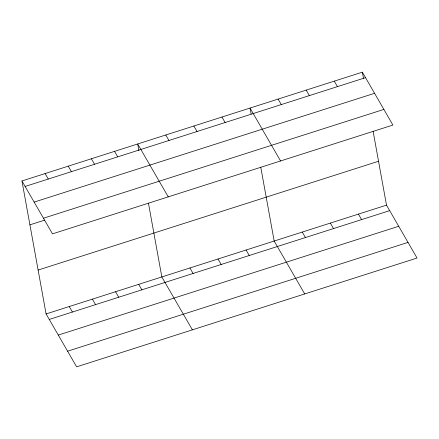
<?xml version="1.0" encoding="UTF-8"?>
<svg xmlns="http://www.w3.org/2000/svg" width="439" height="439" viewBox="0 0 439 439"><rect width="100%" height="100%" fill="white"/><g stroke="black" fill="none" stroke-linecap="round" stroke-linejoin="round"><path stroke-width="0.66" d="M21.95 180.961L362.367 72.161L392.91 125.06L52.493 233.861L21.95 180.961L46.09 313.94L76.633 366.839L417.05 258.039L386.507 205.139L373.112 131.338M25.122 186.454L365.539 77.654M34.154 202.099L374.571 93.298M43.461 218.216L383.878 109.415M29.918 224.845L44.707 220.115M38.122 270.056L378.544 161.256M46.09 313.94L386.507 205.139M49.261 319.433L389.678 210.632M58.294 335.078L398.711 226.277M67.601 351.195L408.018 242.394M334.282 81.138L337.454 86.631M306.197 90.116L309.369 95.609M358.422 214.117L361.593 219.61M278.112 99.088L281.284 104.581M330.342 223.089L333.508 228.582M280.57 160.965L250.032 108.065L251.113 114.052M302.257 232.066L305.429 237.559M221.947 117.043L225.119 122.536M304.71 293.943L274.172 241.044L260.771 167.243M193.862 126.015L197.034 131.508M246.087 250.021L249.259 255.514M165.777 134.992L168.949 140.485M218.002 258.994L221.174 264.487M168.236 196.87L137.692 143.97L138.9 150.621M189.917 267.971L193.089 273.464M114.546 151.367L117.712 156.86M192.375 329.848L161.832 276.949L148.437 203.142M91.394 158.764L94.566 164.257M138.686 284.346L141.857 289.839M68.248 166.167L71.42 171.66M115.534 291.743L118.706 297.236M45.096 173.564L48.268 179.057M92.388 299.14L95.559 304.633M69.241 306.543L72.413 312.036M362.367 72.161L363.574 78.811"/></g></svg>
